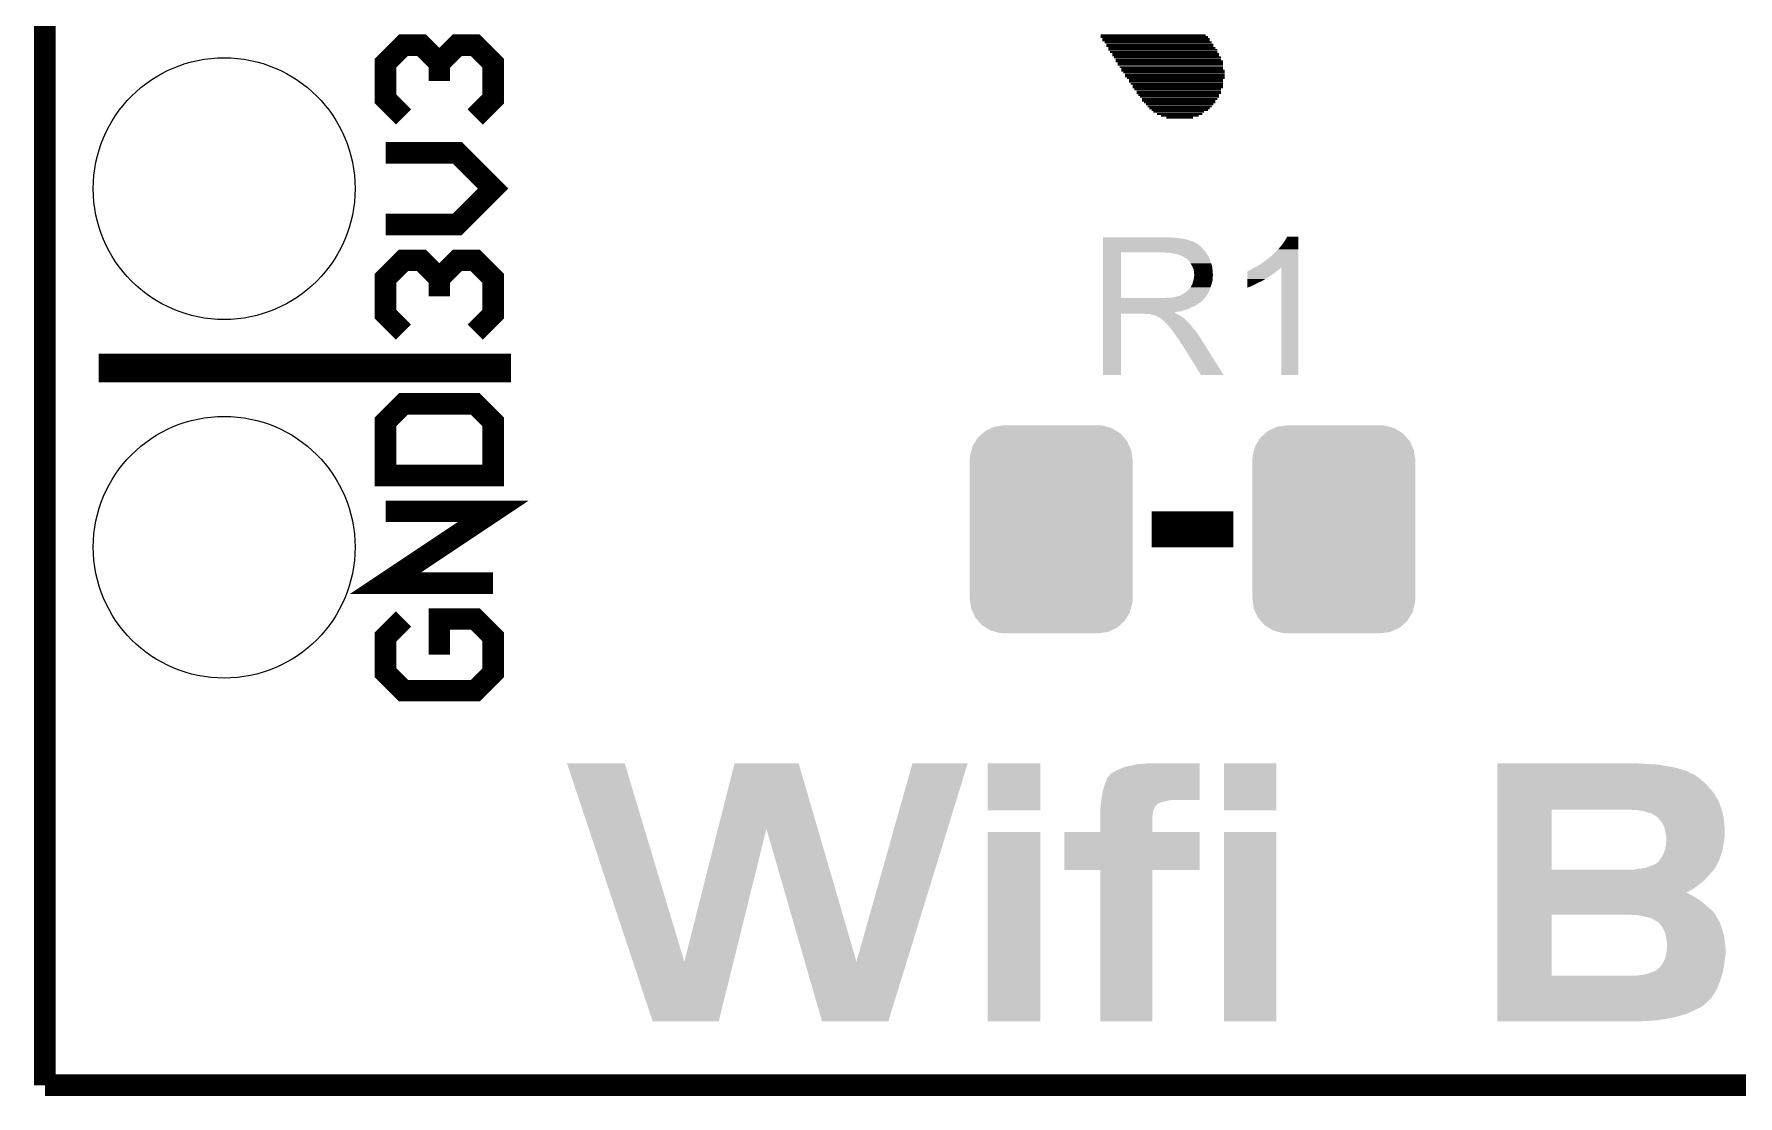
# Model space of a CAD drawing. Extents: x -1.3 to 24.2, y -3.9 to 53.4.
# Drawn here: x -1.35 to 10.72, y -3.89 to 3.63 of the extents above; entities that cross this region are included whole.
import ezdxf

# ---------------------------------------------------------------- set-up
doc = ezdxf.new("R2010")
doc.units = 0
doc.layers.get('0').update_dxf_attribs({"linetype": 'CONTINUOUS'})
for name, color, linetype in [('WIFI_BLE_CLICK_V102_GKO', 5, 'CONTINUOUS'), ('WIFI_BLE_CLICK_V102_GTO', 14, 'CONTINUOUS'), ('WIFI_BLE_CLICK_V102_GTS', 12, 'CONTINUOUS')]:
    doc.layers.add(name, color=color, linetype=linetype)

# ---------------------------------------------------------------- blocks, each defined once
blk = doc.blocks.new('CUSTOM_57')
for points in [[(-0.425122, 0.715892), (-0.402214, 0.726492), (0.431072, 0.715892), (0.392864, 0.726492)], [(-0.402214, 0.726492), (-0.346074, 0.73466), (0.392864, 0.726492), (0.36342, 0.73466)], [(-0.346074, 0.73466), (-0.33274, 0.7366), (0.36342, 0.73466), (0.33274, 0.7366)], [(-0.555872, 0.591092), (-0.53404, 0.625952), (0.55312, 0.591092), (0.536988, 0.625952)], [(-0.53404, 0.625952), (-0.518606, 0.650592), (0.536988, 0.625952), (0.515276, 0.650592)], [(-0.518606, 0.650592), (-0.486794, 0.678626), (0.515276, 0.650592), (0.490572, 0.678626)], [(-0.486794, 0.678626), (-0.465932, 0.697008), (0.490572, 0.678626), (0.461224, 0.697008)], [(-0.465932, 0.697008), (-0.425122, 0.715892), (0.461224, 0.697008), (0.431072, 0.715892)], [(-0.57658, 0.49276), (-0.57464, 0.52344), (0.57658, 0.49276), (0.572118, 0.52344)], [(-0.57658, -0.49276), (-0.57658, 0.49276), (0.57658, -0.49276), (0.57658, 0.49276)], [(-0.57464, 0.52344), (-0.563878, 0.562234), (0.572118, 0.52344), (0.566472, 0.562234)], [(-0.563878, 0.562234), (-0.555872, 0.591092), (0.566472, 0.562234), (0.55312, 0.591092)], [(-0.572116, -0.52344), (-0.57658, -0.49276), (0.57464, -0.52344), (0.57658, -0.49276)], [(-0.566472, -0.562234), (-0.572116, -0.52344), (0.563876, -0.562234), (0.57464, -0.52344)], [(-0.553118, -0.591092), (-0.566472, -0.562234), (0.555872, -0.591092), (0.563876, -0.562234)], [(-0.536988, -0.625952), (-0.553118, -0.591092), (0.534038, -0.625952), (0.555872, -0.591092)], [(-0.515274, -0.650592), (-0.536988, -0.625952), (0.518606, -0.650592), (0.534038, -0.625952)], [(-0.490572, -0.678626), (-0.515274, -0.650592), (0.486792, -0.678626), (0.518606, -0.650592)], [(-0.461222, -0.697008), (-0.490572, -0.678626), (0.465932, -0.697008), (0.486792, -0.678626)], [(-0.431072, -0.715892), (-0.461222, -0.697008), (0.42512, -0.715892), (0.465932, -0.697008)], [(-0.392862, -0.726492), (-0.431072, -0.715892), (0.402214, -0.726492), (0.42512, -0.715892)], [(-0.36342, -0.73466), (-0.392862, -0.726492), (0.346072, -0.73466), (0.402214, -0.726492)], [(-0.33274, -0.7366), (-0.36342, -0.73466), (0.33274, -0.7366), (0.346072, -0.73466)]]:
    blk.add_solid(points)
blk = doc.blocks.new('ROUND_38')
blk.add_circle((0, 0), 0.927)

msp = doc.modelspace()

# ---------------------------------------------------------------- linework, layer by layer
at = {"layer": 'WIFI_BLE_CLICK_V102_GKO', "const_width": 0.1524}
for points in [[(-1.27, -3.81), (-1.27, 51.054)], [(-1.27, -3.81), (21.59, -3.81), (24.13, -1.27)]]:
    msp.add_lwpolyline(points, dxfattribs=at)
at = {"layer": 'WIFI_BLE_CLICK_V102_GTO'}
for points, const_width in [([(1.27, 3.048), (1.143, 3.175), (1.143, 3.429), (1.27, 3.556), (1.397, 3.556), (1.524, 3.429), (1.524, 3.302), (1.524, 3.429), (1.651, 3.556), (1.778, 3.556), (1.905, 3.429), (1.905, 3.175), (1.778, 3.048)], 0.1524), ([(6.20776, 3.62712), (6.95198, 3.62712)], 0.0127), ([(6.20776, 3.61442), (6.96722, 3.61442)], 0.0127), ([(6.22046, 3.60172), (6.97992, 3.60172)], 0.0127), ([(6.22046, 3.58902), (6.97992, 3.58902)], 0.0127), ([(6.2357, 3.57632), (6.99262, 3.57632)], 0.0127), ([(6.2484, 3.56108), (7.00532, 3.56108)], 0.0127), ([(6.2484, 3.54838), (7.00532, 3.54838)], 0.0127), ([(6.2611, 3.53568), (7.02056, 3.53568)], 0.0127), ([(6.2611, 3.52298), (7.03326, 3.52298)], 0.0127), ([(6.2738, 3.50774), (7.03326, 3.50774)], 0.0127), ([(6.28904, 3.49504), (7.04596, 3.49504)], 0.0127), ([(6.28904, 3.48234), (7.04596, 3.48234)], 0.0127), ([(6.30174, 3.46964), (7.05866, 3.46964)], 0.0127), ([(6.31444, 3.4544), (7.05866, 3.4544)], 0.0127), ([(6.31444, 3.4417), (7.0739, 3.4417)], 0.0127), ([(6.32714, 3.429), (7.0739, 3.429)], 0.0127), ([(6.32714, 3.4163), (7.0739, 3.4163)], 0.0127), ([(6.34238, 3.40106), (7.0739, 3.40106)], 0.0127), ([(6.35508, 3.38836), (7.0739, 3.38836)], 0.0127), ([(6.35508, 3.37566), (7.0866, 3.37566)], 0.0127), ([(6.36778, 3.36296), (7.0866, 3.36296)], 0.0127), ([(6.38048, 3.34772), (7.0866, 3.34772)], 0.0127), ([(6.38048, 3.33502), (7.0866, 3.33502)], 0.0127), ([(6.39318, 3.32232), (7.0866, 3.32232)], 0.0127), ([(6.40842, 3.30962), (7.0739, 3.30962)], 0.0127), ([(6.40842, 3.29692), (7.0739, 3.29692)], 0.0127), ([(6.42112, 3.28168), (7.0739, 3.28168)], 0.0127), ([(6.43382, 3.26898), (7.0739, 3.26898)], 0.0127), ([(6.43382, 3.25628), (7.0739, 3.25628)], 0.0127), ([(6.44652, 3.24358), (7.05866, 3.24358)], 0.0127), ([(6.46176, 3.22834), (7.05866, 3.22834)], 0.0127), ([(6.46176, 3.21564), (7.05866, 3.21564)], 0.0127), ([(6.47446, 3.20294), (7.04596, 3.20294)], 0.0127), ([(6.48716, 3.19024), (7.04596, 3.19024)], 0.0127), ([(6.49986, 3.175), (7.03326, 3.175)], 0.0127), ([(6.49986, 3.1623), (7.02056, 3.1623)], 0.0127), ([(6.5151, 3.1496), (7.02056, 3.1496)], 0.0127), ([(6.5278, 3.1369), (7.00532, 3.1369)], 0.0127), ([(6.5405, 3.12166), (6.99262, 3.12166)], 0.0127), ([(6.5532, 3.10896), (6.97992, 3.10896)], 0.0127), ([(6.56844, 3.09626), (6.96722, 3.09626)], 0.0127), ([(6.58114, 3.08356), (6.93928, 3.08356)], 0.0127), ([(6.60654, 3.06832), (6.92658, 3.06832)], 0.0127), ([(6.63448, 3.05562), (6.90118, 3.05562)], 0.0127), ([(6.67258, 3.04292), (6.86054, 3.04292)], 0.0127), ([(1.143, 2.286), (1.651, 2.286), (1.905, 2.54), (1.651, 2.794), (1.143, 2.794)], 0.1524), ([(1.27, 1.524), (1.143, 1.651), (1.143, 1.905), (1.27, 2.032), (1.397, 2.032), (1.524, 1.905), (1.524, 1.778), (1.524, 1.905), (1.651, 2.032), (1.778, 2.032), (1.905, 1.905), (1.905, 1.651), (1.778, 1.524)], 0.1524), ([(-0.889, 1.27), (2.032, 1.27)], 0.2032), ([(1.143, 0.508), (1.905, 0.508), (1.905, 0.889), (1.778, 1.016), (1.27, 1.016), (1.143, 0.889), (1.143, 0.508)], 0.1524), ([(1.905, -0.254), (1.143, -0.254), (1.905, 0.254), (1.143, 0.254)], 0.1524), ([(6.56844, 0.127), (7.14756, 0.127)], 0.254), ([(1.27, -0.508), (1.143, -0.635), (1.143, -0.889), (1.27, -1.016), (1.778, -1.016), (1.905, -0.889), (1.905, -0.635), (1.778, -0.508), (1.524, -0.508), (1.524, -0.762)], 0.1524)]:
    msp.add_lwpolyline(points, dxfattribs=dict(at, const_width=const_width))
for points in [[(6.22302, 2.19202), (6.223022, 2.19456), (6.72846, 2.19202), (6.70052, 2.19456)], [(6.22302, 2.18948), (6.22302, 2.19202), (6.75894, 2.18948), (6.72846, 2.19202)], [(6.22302, 2.1844), (6.22302, 2.18948), (6.7945, 2.1844), (6.75894, 2.18948)], [(6.22302, 2.17678), (6.22302, 2.1844), (6.824978, 2.17678), (6.7945, 2.1844)], [(6.22302, 2.1717), (6.22302, 2.17678), (6.840222, 2.1717), (6.824978, 2.17678)], [(7.50062, 2.15392), (7.515858, 2.176778), (7.607298, 2.15392), (7.607298, 2.176778)], [(7.515858, 2.176778), (7.52856, 2.199618), (7.607298, 2.176778), (7.6073, 2.199618)], [(7.52856, 2.199618), (7.528574, 2.19964), (7.6073, 2.199618), (7.528574, 2.19964)], [(6.223012, 1.765322), (6.223018, 2.08788), (6.35254, 1.765322), (6.352562, 2.08788)], [(6.223018, 2.098042), (6.22302, 2.11836), (6.94436, 2.098042), (6.92658, 2.11836)], [(6.223018, 2.08788), (6.223018, 2.098042), (6.952262, 2.08788), (6.94436, 2.098042)], [(6.22302, 2.16916), (6.22302, 2.1717), (6.852922, 2.16916), (6.840222, 2.1717)], [(6.22302, 2.169138), (6.22302, 2.16916), (6.85546, 2.169138), (6.852922, 2.16916)], [(6.22302, 2.166616), (6.22302, 2.169138), (6.855478, 2.166616), (6.85546, 2.169138)], [(6.22302, 2.16408), (6.22302, 2.166616), (6.865622, 2.16408), (6.855478, 2.166616)], [(6.22302, 2.15646), (6.22302, 2.16408), (6.87832, 2.15646), (6.865622, 2.16408)], [(6.22302, 2.14884), (6.22302, 2.15646), (6.893558, 2.14884), (6.87832, 2.15646)], [(6.22302, 2.136142), (6.22302, 2.14884), (6.908798, 2.136142), (6.893558, 2.14884)], [(6.22302, 2.11836), (6.22302, 2.136142), (6.92658, 2.11836), (6.908798, 2.136142)], [(6.69798, 2.08534), (6.65988, 2.08788), (6.954238, 2.08534), (6.952262, 2.08788)], [(6.731002, 2.08026), (6.69798, 2.08534), (6.958188, 2.08026), (6.954238, 2.08534)], [(6.749642, 2.075176), (6.731002, 2.08026), (6.96214, 2.075176), (6.958188, 2.08026)], [(6.75894, 2.07264), (6.749642, 2.075176), (6.962146, 2.07264), (6.96214, 2.075176)], [(6.758958, 2.072634), (6.75894, 2.07264), (6.962146, 2.072634), (6.962146, 2.07264)], [(6.779262, 2.06502), (6.758958, 2.072634), (6.969758, 2.06502), (6.962146, 2.072634)], [(6.77927, 2.065016), (6.779262, 2.06502), (6.96976, 2.065016), (6.969758, 2.06502)], [(6.79704, 2.05486), (6.77927, 2.065016), (6.973148, 2.05486), (6.96976, 2.065016)], [(6.809726, 2.049782), (6.79704, 2.05486), (6.97484, 2.049782), (6.973148, 2.05486)], [(7.39394, 2.0447), (7.421878, 2.067558), (7.607296, 2.0447), (7.607296, 2.067558)], [(7.421878, 2.067558), (7.42442, 2.070106), (7.607296, 2.067558), (7.607296, 2.070106)], [(7.42442, 2.070106), (7.424434, 2.072646), (7.607296, 2.070106), (7.607296, 2.072646)], [(7.424434, 2.072646), (7.4295, 2.075182), (7.607296, 2.072646), (7.607296, 2.075182)], [(7.4295, 2.075182), (7.46506, 2.11074), (7.607296, 2.075182), (7.607298, 2.11074)], [(7.46506, 2.11074), (7.48284, 2.131058), (7.607298, 2.11074), (7.607298, 2.131058)], [(7.48284, 2.131058), (7.50062, 2.15392), (7.607298, 2.131058), (7.607298, 2.15392)], [(6.80974, 2.049776), (6.809726, 2.049782), (6.974844, 2.049776), (6.97484, 2.049782)], [(6.817366, 2.04216), (6.80974, 2.049776), (6.978108, 2.04216), (6.974844, 2.049776)], [(6.819906, 2.042154), (6.817366, 2.04216), (6.97811, 2.042154), (6.978108, 2.04216)], [(6.828608, 2.032), (6.819906, 2.042154), (6.98246, 2.032), (6.97811, 2.042154)], [(6.83514, 2.024378), (6.828608, 2.032), (6.98532, 2.024378), (6.98246, 2.032)], [(6.843076, 2.011682), (6.83514, 2.024378), (6.99008, 2.011682), (6.98532, 2.024378)], [(6.84784, 2.00406), (6.843076, 2.011682), (6.992368, 2.00406), (6.99008, 2.011682)], [(6.858, 1.98628), (6.84784, 2.00406), (6.9977, 1.98628), (6.992368, 2.00406)], [(6.858002, 1.986278), (6.858, 1.98628), (6.9977, 1.986278), (6.9977, 1.98628)], [(6.86562, 1.968496), (6.858002, 1.986278), (6.999318, 1.968496), (6.9977, 1.986278)], [(6.867072, 1.95834), (6.86562, 1.968496), (7.00024, 1.95834), (6.999318, 1.968496)], [(6.86816, 1.950718), (6.867072, 1.95834), (7.000876, 1.950718), (7.00024, 1.95834)], [(6.868162, 1.938018), (6.86816, 1.950718), (7.001934, 1.938018), (7.000876, 1.950718)], [(6.8707, 1.930396), (6.868162, 1.938018), (7.00257, 1.930396), (7.001934, 1.938018)], [(7.246636, 1.9304), (7.24664, 1.94564), (7.42188, 1.9304), (7.4422, 1.94564)], [(7.24664, 1.94564), (7.246642, 1.95326), (7.4422, 1.94564), (7.451344, 1.95326)], [(7.246642, 1.95326), (7.249166, 1.953274), (7.451344, 1.95326), (7.45136, 1.953274)], [(7.249166, 1.953274), (7.251714, 1.95834), (7.45136, 1.953274), (7.45744, 1.95834)], [(7.251714, 1.95834), (7.256786, 1.958344), (7.45744, 1.95834), (7.457446, 1.958344)], [(7.256786, 1.958344), (7.2644, 1.96342), (7.457446, 1.958344), (7.465906, 1.96342)], [(7.2644, 1.96342), (7.27201, 1.965958), (7.465906, 1.96342), (7.470138, 1.965958)], [(7.27201, 1.965958), (7.272022, 1.965962), (7.470138, 1.965958), (7.47014, 1.965962)], [(7.272022, 1.965962), (7.282182, 1.97358), (7.47014, 1.965962), (7.477758, 1.97358)], [(7.282182, 1.97358), (7.302428, 1.983704), (7.477758, 1.97358), (7.487882, 1.983704)], [(7.302428, 1.983704), (7.30758, 1.98628), (7.607294, 1.983704), (7.607294, 1.98628)], [(7.30758, 1.98628), (7.335522, 2.00152), (7.607294, 1.98628), (7.607294, 2.00152)], [(7.335522, 2.00152), (7.36346, 2.02184), (7.607294, 2.00152), (7.607296, 2.02184)], [(7.36346, 2.02184), (7.39394, 2.0447), (7.607296, 2.02184), (7.607296, 2.0447)], [(7.48792, 1.219222), (7.487882, 1.983704), (7.607278, 1.219222), (7.607294, 1.983704)], [(6.807198, 1.803398), (6.816722, 1.811018), (6.970394, 1.803398), (6.97484, 1.811018)], [(6.816722, 1.811018), (6.819898, 1.813558), (6.97484, 1.811018), (6.975686, 1.813558)], [(6.819898, 1.813558), (6.832598, 1.826258), (6.975686, 1.813558), (6.979918, 1.826258)], [(6.832598, 1.826258), (6.842756, 1.841492), (6.979918, 1.826258), (6.984996, 1.841492)], [(6.842756, 1.841492), (6.845286, 1.8415), (6.984996, 1.841492), (6.985, 1.8415)], [(6.845286, 1.8415), (6.857998, 1.866898), (6.985, 1.8415), (6.994232, 1.866898)], [(6.857998, 1.866898), (6.858506, 1.86944), (6.994232, 1.866898), (6.995158, 1.86944)], [(6.858506, 1.86944), (6.86054, 1.879598), (6.995158, 1.86944), (6.997416, 1.879598)], [(6.86054, 1.879598), (6.86477, 1.892298), (6.997416, 1.879598), (7.00024, 1.892298)], [(6.86477, 1.892298), (6.865618, 1.894838), (7.00024, 1.892298), (7.00024, 1.894838)], [(6.865618, 1.894838), (6.86816, 1.91008), (7.00024, 1.894838), (7.00024, 1.91008)], [(6.86816, 1.91008), (6.868522, 1.912616), (7.00024, 1.91008), (7.00024, 1.912616)], [(6.868522, 1.912616), (6.86961, 1.920238), (7.00024, 1.912616), (7.002778, 1.920238)], [(6.86961, 1.920238), (6.8707, 1.92786), (7.002778, 1.920238), (7.002778, 1.92786)], [(6.8707, 1.927862), (6.8707, 1.930396), (7.00278, 1.927862), (7.00257, 1.930396)], [(6.8707, 1.92786), (6.8707, 1.927862), (7.002778, 1.92786), (7.00278, 1.927862)], [(7.24662, 1.84658), (7.246626, 1.87706), (7.269478, 1.84658), (7.33044, 1.87706)], [(7.24662, 1.83899), (7.24662, 1.84658), (7.24662, 1.83899), (7.269478, 1.84658)], [(7.246626, 1.87706), (7.246628, 1.88468), (7.33044, 1.87706), (7.348218, 1.88468)], [(7.246628, 1.88468), (7.24663, 1.8923), (7.348218, 1.88468), (7.360922, 1.8923)], [(7.24663, 1.89992), (7.246634, 1.91516), (7.373616, 1.89992), (7.399022, 1.91516)], [(7.24663, 1.899898), (7.24663, 1.89992), (7.37108, 1.899898), (7.373616, 1.89992)], [(7.24663, 1.897374), (7.24663, 1.899898), (7.371066, 1.897374), (7.37108, 1.899898)], [(7.24663, 1.8923), (7.24663, 1.897374), (7.360922, 1.8923), (7.371066, 1.897374)], [(7.246634, 1.91516), (7.246636, 1.9304), (7.399022, 1.91516), (7.42188, 1.9304)], [(6.22301, 1.744978), (6.223012, 1.752602), (6.926576, 1.744978), (6.934202, 1.752602)], [(6.22301, 1.742436), (6.22301, 1.744978), (6.9215, 1.742436), (6.926576, 1.744978)], [(6.22301, 1.734818), (6.22301, 1.742436), (6.916414, 1.734818), (6.9215, 1.742436)], [(6.22301, 1.729738), (6.22301, 1.734818), (6.90626, 1.729738), (6.916414, 1.734818)], [(6.22301, 1.722118), (6.22301, 1.729738), (6.896098, 1.722118), (6.90626, 1.729738)], [(6.22301, 1.70688), (6.22301, 1.722118), (6.8707, 1.70688), (6.896098, 1.722118)], [(6.22301, 1.7018), (6.22301, 1.70688), (6.855458, 1.7018), (6.8707, 1.70688)], [(6.22301, 1.69164), (6.22301, 1.7018), (6.83768, 1.69164), (6.855458, 1.7018)], [(6.22301, 1.68402), (6.22301, 1.69164), (6.819898, 1.68402), (6.83768, 1.69164)], [(6.223012, 1.7653), (6.223012, 1.765322), (6.659878, 1.7653), (6.35254, 1.765322)], [(6.223012, 1.752602), (6.223012, 1.7653), (6.934202, 1.752602), (6.944782, 1.7653)], [(6.659878, 1.7653), (6.6802, 1.76784), (6.944782, 1.7653), (6.9469, 1.76784)], [(6.703058, 1.76784), (6.725918, 1.77038), (6.9469, 1.76784), (6.948932, 1.77038)], [(6.725918, 1.77038), (6.766554, 1.780538), (6.948932, 1.77038), (6.957058, 1.780538)], [(6.766554, 1.780538), (6.766556, 1.78054), (6.957058, 1.780538), (6.95706, 1.78054)], [(6.766556, 1.78054), (6.769098, 1.783076), (6.95706, 1.78054), (6.958538, 1.783076)], [(6.769098, 1.783076), (6.77672, 1.78562), (6.958538, 1.783076), (6.960022, 1.78562)], [(6.77672, 1.78562), (6.784338, 1.790698), (6.960022, 1.78562), (6.962984, 1.790698)], [(6.784338, 1.790698), (6.7945, 1.79578), (6.962984, 1.790698), (6.96595, 1.79578)], [(6.7945, 1.79578), (6.807198, 1.803398), (6.96595, 1.79578), (6.970394, 1.803398)], [(6.223, 1.219222), (6.223008, 1.653518), (6.352518, 1.219222), (6.35254, 1.653518)], [(6.223008, 1.65862), (6.22301, 1.663694), (6.73608, 1.65862), (6.731006, 1.663694)], [(6.223008, 1.65354), (6.223008, 1.65862), (6.7437, 1.65354), (6.73608, 1.65862)], [(6.223008, 1.653518), (6.223008, 1.65354), (6.35254, 1.653518), (6.520178, 1.65354)], [(6.22301, 1.678938), (6.22301, 1.68402), (6.797038, 1.678938), (6.819898, 1.68402)], [(6.22301, 1.67132), (6.22301, 1.678938), (6.776718, 1.67132), (6.797038, 1.678938)], [(6.22301, 1.66878), (6.22301, 1.67132), (6.753862, 1.66878), (6.776718, 1.67132)], [(6.22301, 1.6637), (6.22301, 1.66878), (6.728682, 1.6637), (6.753862, 1.66878)], [(6.22301, 1.663694), (6.22301, 1.6637), (6.731006, 1.663694), (6.728682, 1.6637)], [(6.535418, 1.651), (6.520178, 1.65354), (6.750052, 1.651), (6.7437, 1.65354)], [(6.563358, 1.648462), (6.555736, 1.651), (6.756398, 1.648462), (6.750052, 1.651)], [(6.568434, 1.64846), (6.563358, 1.648462), (6.756402, 1.64846), (6.756398, 1.648462)], [(6.570974, 1.645926), (6.568434, 1.64846), (6.760626, 1.645926), (6.756402, 1.64846)], [(6.573518, 1.64592), (6.570974, 1.645926), (6.760636, 1.64592), (6.760626, 1.645926)], [(6.596378, 1.640842), (6.573518, 1.64592), (6.769098, 1.640842), (6.760636, 1.64592)], [(6.603998, 1.635762), (6.596378, 1.640842), (6.777564, 1.635762), (6.769098, 1.640842)], [(6.609082, 1.63322), (6.603998, 1.635762), (6.7818, 1.63322), (6.777564, 1.635762)], [(6.61416, 1.63068), (6.609082, 1.63322), (6.784976, 1.63068), (6.7818, 1.63322)], [(6.621778, 1.62814), (6.61416, 1.63068), (6.78815, 1.62814), (6.784976, 1.63068)], [(6.626856, 1.625602), (6.621778, 1.62814), (6.791324, 1.625602), (6.78815, 1.62814)], [(6.629402, 1.62306), (6.626856, 1.625602), (6.7945, 1.62306), (6.791324, 1.625602)], [(6.63194, 1.620522), (6.629402, 1.62306), (6.797884, 1.620522), (6.7945, 1.62306)], [(6.638718, 1.615438), (6.63194, 1.620522), (6.80466, 1.615438), (6.797884, 1.620522)], [(6.6421, 1.6129), (6.638718, 1.615438), (6.807198, 1.6129), (6.80466, 1.615438)], [(6.654798, 1.602742), (6.6421, 1.6129), (6.817356, 1.602742), (6.807198, 1.6129)], [(6.677662, 1.579878), (6.654798, 1.602742), (6.84022, 1.579878), (6.817356, 1.602742)], [(6.692898, 1.56464), (6.677662, 1.579878), (6.85165, 1.56464), (6.84022, 1.579878)], [(6.695438, 1.559564), (6.692898, 1.56464), (6.855458, 1.559564), (6.85165, 1.56464)], [(6.695442, 1.55956), (6.695438, 1.559564), (6.85546, 1.55956), (6.855458, 1.559564)], [(6.697978, 1.55702), (6.695442, 1.55956), (6.857684, 1.55702), (6.85546, 1.55956)], [(6.711314, 1.53924), (6.697978, 1.55702), (6.87324, 1.53924), (6.857684, 1.55702)], [(6.72846, 1.51638), (6.711314, 1.53924), (6.891528, 1.51638), (6.87324, 1.53924)], [(6.730156, 1.513838), (6.72846, 1.51638), (6.89356, 1.513838), (6.891528, 1.51638)], [(6.7437, 1.49352), (6.730156, 1.513838), (6.906492, 1.49352), (6.89356, 1.513838)], [(6.749416, 1.4859), (6.7437, 1.49352), (6.91134, 1.4859), (6.906492, 1.49352)], [(6.75894, 1.473198), (6.749416, 1.4859), (6.919324, 1.473198), (6.91134, 1.4859)], [(6.77164, 1.45288), (6.75894, 1.473198), (6.932092, 1.45288), (6.919324, 1.473198)], [(6.781798, 1.437642), (6.77164, 1.45288), (6.941668, 1.437642), (6.932092, 1.45288)], [(6.784338, 1.432564), (6.781798, 1.437642), (6.944858, 1.432564), (6.941668, 1.437642)], [(6.791954, 1.424946), (6.784338, 1.432564), (6.949646, 1.424946), (6.944858, 1.432564)], [(6.79196, 1.422404), (6.791954, 1.424946), (6.951244, 1.422404), (6.949646, 1.424946)], [(6.918958, 1.21921), (6.79196, 1.422404), (7.078934, 1.21921), (6.951244, 1.422404)], [(6.352518, 1.2192), (6.223, 1.219222), (6.352518, 1.2192), (6.352518, 1.219222)], [(7.07894, 1.2192), (7.078934, 1.21921), (7.07894, 1.2192), (6.918958, 1.21921)], [(7.607278, 1.2192), (7.48792, 1.219222), (7.607278, 1.2192), (7.607278, 1.219222)], [(2.428274, -1.531636), (2.428268, -1.531622), (2.837186, -1.531636), (2.428268, -1.531622)], [(2.895126, -2.93616), (2.428274, -1.531636), (3.25884, -2.93616), (2.837186, -1.531636)], [(3.497378, -1.993982), (3.614432, -1.531636), (4.203706, -1.993982), (4.069084, -1.531636)], [(3.614432, -1.531636), (3.614438, -1.53162), (4.069084, -1.531636), (3.614438, -1.53162)], [(4.478042, -2.936166), (4.87427, -1.531648), (4.83369, -2.936166), (5.265412, -1.531648)], [(4.87427, -1.531648), (4.874278, -1.53162), (5.265412, -1.531648), (4.874278, -1.53162)], [(5.40766, -1.864338), (5.40768, -1.531642), (5.781018, -1.864338), (5.78104, -1.531642)], [(5.40768, -1.531642), (5.407682, -1.53162), (5.78104, -1.531642), (5.407682, -1.53162)], [(6.34492, -1.56972), (6.383022, -1.55448), (6.908796, -1.56972), (6.908798, -1.55448)], [(6.383022, -1.55448), (6.43382, -1.54432), (6.908798, -1.55448), (6.908798, -1.54432)], [(6.43382, -1.54432), (6.466842, -1.5367), (6.908798, -1.54432), (6.908798, -1.5367)], [(6.466842, -1.5367), (6.49732, -1.53416), (6.908798, -1.5367), (6.908798, -1.53416)], [(6.49732, -1.53416), (6.53257, -1.531642), (6.908798, -1.53416), (6.9088, -1.531642)], [(6.53257, -1.531642), (6.532878, -1.53162), (6.9088, -1.531642), (6.532878, -1.53162)], [(7.08152, -1.864338), (7.08154, -1.531642), (7.452338, -1.864338), (7.45236, -1.531642)], [(7.08154, -1.531642), (7.081542, -1.53162), (7.45236, -1.531642), (7.081542, -1.53162)], [(9.01702, -1.53416), (9.017022, -1.53162), (10.05586, -1.53416), (10.01522, -1.53162)], [(9.01702, -1.53924), (9.01702, -1.53416), (10.152382, -1.53924), (10.05586, -1.53416)], [(9.01702, -1.54686), (9.01702, -1.53924), (10.19556, -1.54686), (10.152382, -1.53924)], [(9.01702, -1.55448), (9.01702, -1.54686), (10.241282, -1.55448), (10.19556, -1.54686)], [(9.01702, -1.55702), (9.01702, -1.55448), (10.2616, -1.55702), (10.246362, -1.55448)], [(9.01702, -1.5621), (9.01702, -1.55702), (10.281918, -1.5621), (10.2616, -1.55702)], [(9.01702, -1.56972), (9.01702, -1.5621), (10.30732, -1.56972), (10.281918, -1.5621)], [(6.223002, -1.724658), (6.23824, -1.67894), (6.908782, -1.724658), (6.908786, -1.67894)], [(6.23824, -1.67894), (6.253482, -1.63576), (6.908786, -1.67894), (6.90879, -1.63576)], [(6.253482, -1.63576), (6.278878, -1.605282), (6.90879, -1.63576), (6.908792, -1.605282)], [(6.278878, -1.605282), (6.281422, -1.602738), (6.908792, -1.605282), (6.908792, -1.602738)], [(6.281422, -1.602738), (6.29412, -1.59512), (6.908792, -1.602738), (6.908794, -1.59512)], [(6.29412, -1.59512), (6.31698, -1.58242), (6.908794, -1.59512), (6.908794, -1.58242)], [(6.31698, -1.58242), (6.34492, -1.56972), (6.908794, -1.58242), (6.908796, -1.56972)], [(9.017018, -1.71196), (9.01702, -1.68402), (10.52576, -1.71196), (10.50036, -1.68402)], [(9.01702, -1.57734), (9.01702, -1.56972), (10.33526, -1.57734), (10.30732, -1.56972)], [(9.01702, -1.5875), (9.01702, -1.57734), (10.363202, -1.5875), (10.33526, -1.57734)], [(9.01702, -1.60274), (9.01702, -1.5875), (10.391138, -1.60274), (10.363202, -1.5875)], [(9.01702, -1.615442), (9.01702, -1.60274), (10.41908, -1.615442), (10.391138, -1.60274)], [(9.01702, -1.620522), (9.01702, -1.615442), (10.424162, -1.620522), (10.41908, -1.615442)], [(9.01702, -1.62814), (9.01702, -1.620522), (10.43686, -1.62814), (10.424162, -1.620522)], [(9.01702, -1.64084), (9.01702, -1.62814), (10.4521, -1.64084), (10.43686, -1.62814)], [(9.01702, -1.658622), (9.01702, -1.64084), (10.47496, -1.658622), (10.4521, -1.64084)], [(9.01702, -1.68402), (9.01702, -1.658622), (10.50036, -1.68402), (10.47496, -1.658622)], [(6.208182, -1.81102), (6.209452, -1.803402), (6.62686, -1.81102), (6.647178, -1.803402)], [(6.209452, -1.803402), (6.211146, -1.79324), (6.647178, -1.803402), (6.68782, -1.79324)], [(6.211146, -1.79324), (6.211568, -1.7907), (6.68782, -1.79324), (6.70814, -1.7907)], [(6.211568, -1.7907), (6.21538, -1.76784), (6.908778, -1.7907), (6.908778, -1.76784)], [(6.21538, -1.76784), (6.223002, -1.724658), (6.908778, -1.76784), (6.908782, -1.724658)], [(9.017018, -1.742442), (9.017018, -1.71196), (10.551162, -1.742442), (10.52576, -1.71196)], [(9.017018, -1.78054), (9.017018, -1.742442), (10.57402, -1.78054), (10.551162, -1.742442)], [(9.017018, -1.785618), (9.017018, -1.78054), (10.57656, -1.785618), (10.57402, -1.78054)], [(9.017018, -1.798318), (9.017018, -1.785618), (10.58418, -1.798318), (10.57656, -1.785618)], [(9.017018, -1.81864), (9.017018, -1.798318), (10.5918, -1.81864), (10.58418, -1.798318)], [(5.781018, -1.86436), (5.40766, -1.864338), (5.781018, -1.86436), (5.781018, -1.864338)], [(6.20522, -1.84912), (6.206308, -1.841502), (6.586726, -1.84912), (6.591298, -1.841502)], [(6.20522, -1.8542), (6.20522, -1.84912), (6.58368, -1.8542), (6.586726, -1.84912)], [(6.20522, -1.869442), (6.20522, -1.8542), (6.5786, -1.869442), (6.58368, -1.8542)], [(6.20522, -1.88976), (6.20522, -1.869442), (6.57606, -1.88976), (6.5786, -1.869442)], [(6.20522, -1.912622), (6.20522, -1.88976), (6.57352, -1.912622), (6.57606, -1.88976)], [(6.20522, -2.016738), (6.20522, -1.912622), (6.573542, -2.016738), (6.57352, -1.912622)], [(6.206308, -1.841502), (6.207758, -1.831342), (6.591298, -1.841502), (6.59892, -1.831342)], [(6.207758, -1.831342), (6.20776, -1.831338), (6.59892, -1.831342), (6.598922, -1.831338)], [(6.20776, -1.813558), (6.208182, -1.81102), (6.620936, -1.813558), (6.62686, -1.81102)], [(6.20776, -1.81864), (6.20776, -1.813558), (6.609076, -1.81864), (6.620936, -1.813558)], [(6.20776, -1.818656), (6.20776, -1.81864), (6.606536, -1.818656), (6.609076, -1.81864)], [(6.20776, -1.826262), (6.20776, -1.818656), (6.603996, -1.826262), (6.606536, -1.818656)], [(6.20776, -1.831338), (6.20776, -1.826262), (6.598922, -1.831338), (6.603996, -1.826262)], [(7.452338, -1.86436), (7.08152, -1.864338), (7.452338, -1.86436), (7.452338, -1.864338)], [(9.017012, -2.283438), (9.017018, -1.85928), (9.40054, -2.283438), (9.400562, -1.85928)], [(9.017018, -1.84912), (9.017018, -1.81864), (10.60196, -1.84912), (10.5918, -1.81864)], [(9.017018, -1.85928), (9.017018, -1.84912), (10.605088, -1.85928), (10.60196, -1.84912)], [(10.00506, -1.86182), (9.95934, -1.85928), (10.605868, -1.86182), (10.605088, -1.85928)], [(10.043162, -1.8669), (10.00506, -1.86182), (10.607432, -1.8669), (10.605868, -1.86182)], [(10.07872, -1.87706), (10.043162, -1.8669), (10.610558, -1.87706), (10.607432, -1.8669)], [(10.095656, -1.88214), (10.07872, -1.87706), (10.61212, -1.88214), (10.610558, -1.87706)], [(10.104122, -1.88468), (10.095656, -1.88214), (10.612666, -1.88468), (10.61212, -1.88214)], [(10.12698, -1.894842), (10.104122, -1.88468), (10.614842, -1.894842), (10.612666, -1.88468)], [(10.139682, -1.905002), (10.12698, -1.894842), (10.61702, -1.905002), (10.614842, -1.894842)], [(10.14984, -1.910082), (10.139682, -1.905002), (10.618108, -1.910082), (10.61702, -1.905002)], [(10.15238, -1.912622), (10.14984, -1.910082), (10.618652, -1.912622), (10.618108, -1.910082)], [(10.156332, -1.917702), (10.15238, -1.912622), (10.61974, -1.917702), (10.618652, -1.912622)], [(10.18794, -1.958342), (10.156332, -1.917702), (10.624256, -1.958342), (10.61974, -1.917702)], [(3.25884, -2.93616), (3.497378, -1.993982), (3.607096, -2.93616), (3.84046, -1.993982)], [(4.112444, -2.936166), (3.84046, -1.993982), (4.478042, -2.936166), (4.203706, -1.993982)], [(5.40766, -3.357858), (5.40768, -2.016782), (5.781018, -3.357858), (5.78104, -2.016782)], [(5.40768, -2.016782), (5.407682, -2.01676), (5.78104, -2.016782), (5.407682, -2.01676)], [(5.95122, -2.285978), (5.95124, -2.016782), (6.908778, -2.285978), (6.9088, -2.016782)], [(5.95124, -2.016782), (5.951242, -2.01676), (6.9088, -2.016782), (6.573542, -2.01676)], [(5.951242, -2.01676), (6.20522, -2.016738), (6.573542, -2.01676), (6.573542, -2.016738)], [(7.08152, -3.357858), (7.08154, -2.016782), (7.452338, -3.357858), (7.45236, -2.016782)], [(7.08154, -2.016782), (7.081542, -2.01676), (7.45236, -2.016782), (7.081542, -2.01676)], [(10.19025, -1.96342), (10.18794, -1.958342), (10.62482, -1.96342), (10.624256, -1.958342)], [(10.20064, -1.986282), (10.19025, -1.96342), (10.626092, -1.986282), (10.62482, -1.96342)], [(10.205212, -2.009138), (10.20064, -1.986282), (10.62736, -2.009138), (10.626092, -1.986282)], [(10.20572, -2.01168), (10.205212, -2.009138), (10.62736, -2.01168), (10.62736, -2.009138)], [(10.2108, -2.03454), (10.20572, -2.01168), (10.62736, -2.03454), (10.62736, -2.01168)], [(10.21334, -2.054862), (10.2108, -2.03454), (10.625512, -2.054862), (10.62736, -2.03454)], [(10.186244, -2.1844), (10.19302, -2.16916), (10.59942, -2.1844), (10.603652, -2.16916)], [(10.19302, -2.16916), (10.205718, -2.141222), (10.603652, -2.16916), (10.611412, -2.141222)], [(10.205718, -2.141222), (10.20614, -2.13868), (10.611412, -2.141222), (10.61212, -2.13868)], [(10.20614, -2.13868), (10.2108, -2.110742), (10.61212, -2.13868), (10.617358, -2.110742)], [(10.2108, -2.110742), (10.211592, -2.09804), (10.617358, -2.110742), (10.61974, -2.09804)], [(10.211592, -2.09804), (10.21334, -2.0701), (10.61974, -2.09804), (10.62373, -2.0701)], [(10.21334, -2.06248), (10.21334, -2.054862), (10.62482, -2.06248), (10.625512, -2.054862)], [(10.21334, -2.0701), (10.21334, -2.06248), (10.62373, -2.0701), (10.62482, -2.06248)], [(6.205198, -2.286), (5.95122, -2.285978), (6.908778, -2.286), (6.908778, -2.285978)], [(6.2052, -2.286022), (6.205198, -2.286), (6.57352, -2.286022), (6.908778, -2.286)], [(6.20522, -3.357858), (6.2052, -2.286022), (6.573498, -3.357858), (6.57352, -2.286022)], [(9.017012, -2.28346), (9.017012, -2.283438), (9.982198, -2.28346), (9.40054, -2.283438)], [(9.017012, -2.286), (9.017012, -2.28346), (10.54862, -2.286), (10.550652, -2.28346)], [(9.017012, -2.30378), (9.017012, -2.286), (10.53338, -2.30378), (10.54862, -2.286)], [(9.982198, -2.28346), (10.00506, -2.27838), (10.550652, -2.28346), (10.554716, -2.27838)], [(10.00506, -2.27838), (10.033002, -2.27584), (10.554716, -2.27838), (10.556748, -2.27584)], [(10.033002, -2.27584), (10.04824, -2.2733), (10.556748, -2.27584), (10.55878, -2.2733)], [(10.04824, -2.2733), (10.06348, -2.27076), (10.55878, -2.2733), (10.56005, -2.27076)], [(10.06348, -2.27076), (10.0711, -2.26822), (10.56005, -2.27076), (10.56132, -2.26822)], [(10.0711, -2.26822), (10.093962, -2.2606), (10.56132, -2.26822), (10.565354, -2.2606)], [(10.093962, -2.2606), (10.126982, -2.2479), (10.565354, -2.2606), (10.572078, -2.2479)], [(10.126982, -2.2479), (10.152374, -2.232662), (10.572078, -2.2479), (10.580144, -2.232662)], [(10.152374, -2.232662), (10.154918, -2.227584), (10.580144, -2.232662), (10.582834, -2.227584)], [(10.154918, -2.227584), (10.157458, -2.225042), (10.582834, -2.227584), (10.58418, -2.225042)], [(10.157458, -2.225042), (10.16, -2.2225), (10.58418, -2.225042), (10.585132, -2.2225)], [(10.16, -2.2225), (10.17016, -2.2098), (10.585132, -2.2225), (10.589894, -2.2098)], [(10.17016, -2.2098), (10.182858, -2.192022), (10.589894, -2.2098), (10.59656, -2.192022)], [(10.182858, -2.192022), (10.186244, -2.1844), (10.59656, -2.192022), (10.59942, -2.1844)], [(9.01701, -2.3876), (9.017012, -2.359662), (10.44702, -2.3876), (10.482578, -2.359662)], [(9.01701, -2.418082), (9.01701, -2.3876), (10.40638, -2.418082), (10.44702, -2.3876)], [(9.017012, -2.32918), (9.017012, -2.30378), (10.51052, -2.32918), (10.53338, -2.30378)], [(9.017012, -2.359662), (9.017012, -2.32918), (10.482578, -2.359662), (10.51052, -2.32918)], [(9.017008, -2.54), (9.01701, -2.51206), (10.50036, -2.54), (10.46734, -2.51206)], [(9.01701, -2.44602), (9.01701, -2.418082), (10.355666, -2.44602), (10.40638, -2.418082)], [(9.01701, -2.446026), (9.01701, -2.44602), (10.358126, -2.446026), (10.355666, -2.44602)], [(9.01701, -2.448562), (9.01701, -2.446026), (10.360664, -2.448562), (10.358126, -2.446026)], [(9.01701, -2.45618), (9.01701, -2.448562), (10.3759, -2.45618), (10.360664, -2.448562)], [(9.01701, -2.47142), (9.01701, -2.45618), (10.40384, -2.47142), (10.3759, -2.45618)], [(9.01701, -2.489198), (9.01701, -2.47142), (10.43432, -2.489198), (10.40384, -2.47142)], [(9.01701, -2.51206), (9.01701, -2.489198), (10.46734, -2.51206), (10.43432, -2.489198)], [(9.017002, -3.035278), (9.017008, -2.6035), (9.40054, -3.035278), (9.400562, -2.6035)], [(9.017008, -2.570482), (9.017008, -2.54), (10.535922, -2.570482), (10.50036, -2.54)], [(9.017008, -2.6035), (9.017008, -2.570482), (10.561864, -2.6035), (10.535922, -2.570482)], [(10.010142, -2.60604), (9.96442, -2.6035), (10.56386, -2.60604), (10.561864, -2.6035)], [(10.010154, -2.606042), (10.010142, -2.60604), (10.56386, -2.606042), (10.56386, -2.60604)], [(10.05078, -2.61366), (10.010154, -2.606042), (10.566402, -2.61366), (10.56386, -2.606042)], [(10.05079, -2.613662), (10.05078, -2.61366), (10.566402, -2.613662), (10.566402, -2.61366)], [(10.0838, -2.62128), (10.05079, -2.613662), (10.572118, -2.62128), (10.566402, -2.613662)], [(10.093112, -2.62382), (10.0838, -2.62128), (10.574022, -2.62382), (10.572118, -2.62128)], [(10.111742, -2.628902), (10.093112, -2.62382), (10.576846, -2.628902), (10.574022, -2.62382)], [(10.13206, -2.6416), (10.111742, -2.628902), (10.5839, -2.6416), (10.576846, -2.628902)], [(10.140528, -2.64668), (10.13206, -2.6416), (10.58672, -2.64668), (10.5839, -2.6416)], [(10.14476, -2.64922), (10.140528, -2.64668), (10.58778, -2.64922), (10.58672, -2.64668)], [(10.15492, -2.654302), (10.14476, -2.64922), (10.589896, -2.654302), (10.58778, -2.64922)], [(10.15746, -2.65684), (10.15492, -2.654302), (10.590954, -2.65684), (10.589896, -2.654302)], [(10.175524, -2.67716), (10.15746, -2.65684), (10.59942, -2.67716), (10.590954, -2.65684)], [(10.177782, -2.679702), (10.175524, -2.67716), (10.600268, -2.679702), (10.59942, -2.67716)], [(10.19302, -2.705102), (10.177782, -2.679702), (10.608734, -2.705102), (10.600268, -2.679702)], [(10.197638, -2.71526), (10.19302, -2.705102), (10.612118, -2.71526), (10.608734, -2.705102)], [(10.20572, -2.733042), (10.197638, -2.71526), (10.616566, -2.733042), (10.612118, -2.71526)], [(10.210292, -2.7559), (10.20572, -2.733042), (10.62228, -2.7559), (10.616566, -2.733042)], [(10.21588, -2.78384), (10.210292, -2.7559), (10.626472, -2.78384), (10.62228, -2.7559)], [(10.208026, -2.903222), (10.210798, -2.895602), (10.6299, -2.903222), (10.632076, -2.895602)], [(10.210798, -2.895602), (10.212248, -2.885444), (10.632076, -2.895602), (10.63498, -2.885444)], [(10.212248, -2.885444), (10.21588, -2.86004), (10.63498, -2.885444), (10.63498, -2.86004)], [(10.21842, -2.804162), (10.21588, -2.78384), (10.62952, -2.804162), (10.626472, -2.78384)], [(10.21588, -2.860038), (10.21842, -2.82194), (10.63498, -2.860038), (10.631352, -2.82194)], [(10.21588, -2.86004), (10.21588, -2.860038), (10.63498, -2.86004), (10.63498, -2.860038)], [(10.21842, -2.8067), (10.21842, -2.804162), (10.6299, -2.8067), (10.62952, -2.804162)], [(10.21842, -2.82194), (10.21842, -2.8067), (10.631352, -2.82194), (10.6299, -2.8067)], [(3.035296, -3.357864), (2.895126, -2.93616), (3.502644, -3.357864), (3.607096, -2.93616)], [(4.234176, -3.357864), (4.112444, -2.936166), (4.704068, -3.357864), (4.83369, -2.936166)], [(10.068558, -3.02514), (10.10412, -3.01244), (10.608734, -3.02514), (10.612438, -3.01244)], [(10.10412, -3.01244), (10.125068, -3.004822), (10.612438, -3.01244), (10.61466, -3.004822)], [(10.125068, -3.004822), (10.132058, -3.00228), (10.61466, -3.004822), (10.615122, -3.00228)], [(10.132058, -3.00228), (10.15746, -2.9845), (10.615122, -3.00228), (10.618354, -2.9845)], [(10.15746, -2.9845), (10.165082, -2.976878), (10.618354, -2.9845), (10.61974, -2.976878)], [(10.165082, -2.976878), (10.17778, -2.96164), (10.61974, -2.976878), (10.62251, -2.96164)], [(10.17778, -2.96164), (10.186246, -2.94894), (10.62251, -2.96164), (10.62482, -2.94894)], [(10.186246, -2.94894), (10.18794, -2.9464), (10.62482, -2.94894), (10.625074, -2.9464)], [(10.18794, -2.9464), (10.20064, -2.923542), (10.625074, -2.9464), (10.627358, -2.923542)], [(10.20064, -2.92354), (10.208026, -2.903222), (10.62736, -2.92354), (10.6299, -2.903222)], [(10.20064, -2.923542), (10.20064, -2.92354), (10.627358, -2.923542), (10.62736, -2.92354)], [(9.017002, -3.0353), (9.017002, -3.035278), (9.987278, -3.0353), (9.40054, -3.035278)], [(9.017002, -3.06578), (9.017002, -3.0353), (10.596882, -3.06578), (10.60577, -3.0353)], [(9.017002, -3.129282), (9.017002, -3.06578), (10.57148, -3.129282), (10.596882, -3.06578)], [(9.017002, -3.15976), (9.017002, -3.129282), (10.5537, -3.15976), (10.57148, -3.129282)], [(9.987278, -3.0353), (10.01014, -3.03276), (10.60577, -3.0353), (10.606512, -3.03276)], [(10.01014, -3.03276), (10.038082, -3.03022), (10.606512, -3.03276), (10.607252, -3.03022)], [(10.038082, -3.03022), (10.068558, -3.02514), (10.607252, -3.03022), (10.608734, -3.02514)], [(9.017, -3.2385), (9.017002, -3.187702), (10.485114, -3.2385), (10.535918, -3.187702)], [(9.017, -3.238514), (9.017, -3.2385), (10.482574, -3.238514), (10.485114, -3.2385)], [(9.017, -3.243582), (9.017, -3.238514), (10.480034, -3.243582), (10.482574, -3.238514)], [(9.017, -3.2512), (9.017, -3.243582), (10.46734, -3.2512), (10.480034, -3.243582)], [(9.017, -3.25882), (9.017, -3.2512), (10.457178, -3.25882), (10.46734, -3.2512)], [(9.017002, -3.187702), (9.017002, -3.15976), (10.535918, -3.187702), (10.5537, -3.15976)], [(3.502642, -3.35788), (3.035296, -3.357864), (3.502642, -3.35788), (3.502644, -3.357864)], [(4.704064, -3.35788), (4.234176, -3.357864), (4.704064, -3.35788), (4.704068, -3.357864)], [(5.781018, -3.35788), (5.40766, -3.357858), (5.781018, -3.35788), (5.781018, -3.357858)], [(6.573498, -3.35788), (6.20522, -3.357858), (6.573498, -3.35788), (6.573498, -3.357858)], [(7.452338, -3.35788), (7.08152, -3.357858), (7.452338, -3.35788), (7.452338, -3.357858)], [(9.017, -3.26644), (9.017, -3.25882), (10.4394, -3.26644), (10.457178, -3.25882)], [(9.017, -3.2766), (9.017, -3.26644), (10.41908, -3.2766), (10.4394, -3.26644)], [(9.017, -3.28676), (9.017, -3.2766), (10.39622, -3.28676), (10.41908, -3.2766)], [(9.017, -3.29946), (9.017, -3.28676), (10.370818, -3.29946), (10.39622, -3.28676)], [(9.017, -3.30962), (9.017, -3.29946), (10.34034, -3.30962), (10.370818, -3.29946)], [(9.017, -3.31978), (9.017, -3.30962), (10.30478, -3.31978), (10.34034, -3.30962)], [(9.017, -3.32994), (9.017, -3.31978), (10.266682, -3.32994), (10.30478, -3.31978)], [(9.017, -3.33756), (9.017, -3.32994), (10.22604, -3.33756), (10.266682, -3.32994)], [(9.017, -3.34518), (9.017, -3.33756), (10.18032, -3.34518), (10.22604, -3.33756)], [(9.017, -3.3528), (9.017, -3.34518), (10.129518, -3.3528), (10.18032, -3.34518)], [(9.017, -3.35534), (9.017, -3.3528), (10.07618, -3.35534), (10.129518, -3.3528)], [(9.017, -3.357858), (9.017, -3.35534), (10.018266, -3.357858), (10.07618, -3.35534)], [(10.01776, -3.35788), (9.017, -3.357858), (10.01776, -3.35788), (10.018266, -3.357858)]]:
    msp.add_solid(points, dxfattribs=at)

# ---------------------------------------------------------------- block references
at = {"layer": 'WIFI_BLE_CLICK_V102_GTS'}
for name, p in [('ROUND_38', (0, 2.54)), ('ROUND_38', (0, 0)), ('CUSTOM_57', (5.85724, 0.127)), ('CUSTOM_57', (7.85876, 0.127))]:
    msp.add_blockref(name, p, dxfattribs=at)

doc.saveas('drawing.dxf')
